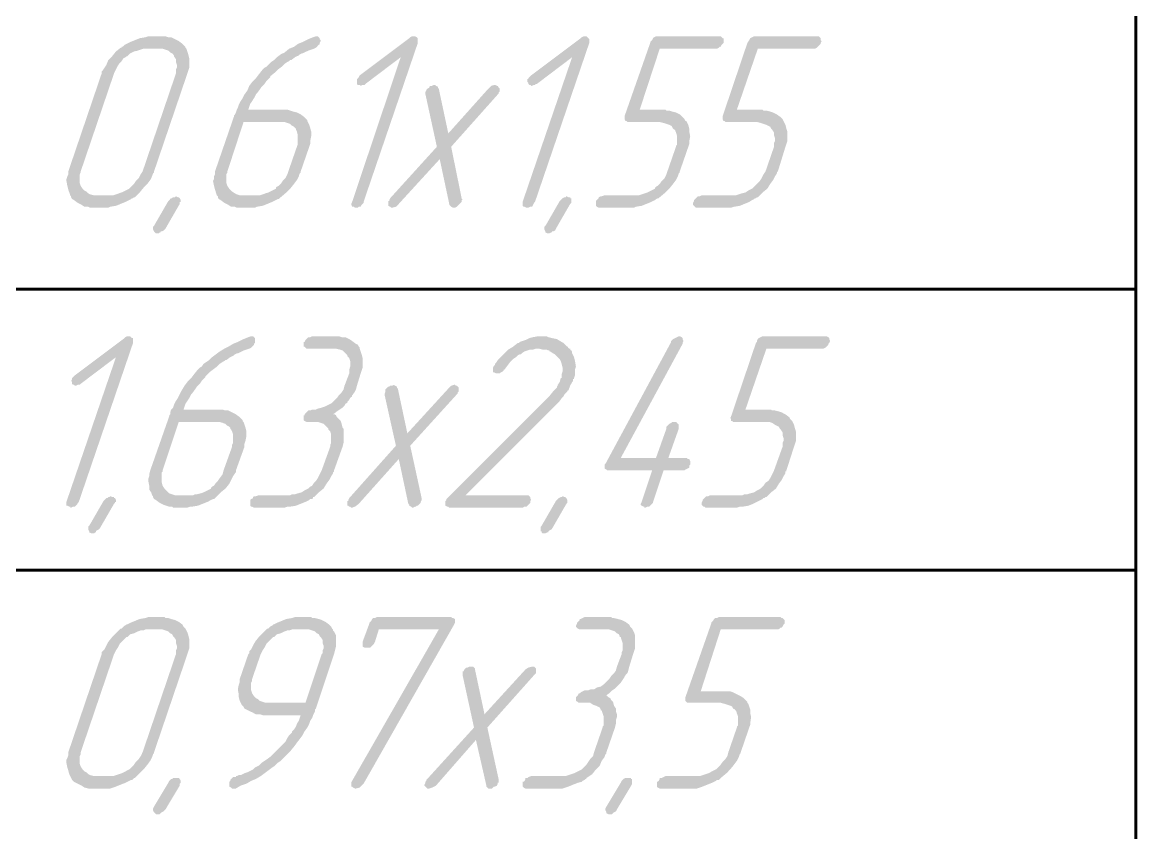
# Model space of a CAD drawing. Extents: x 346 to 4955, y 45 to 639.
# Drawn here: x 1552.69 to 1582.28, y 82.27 to 103.82 of the extents above; entities that cross this region are included whole.
import ezdxf

# ---------------------------------------------------------------- set-up
doc = ezdxf.new("R2010")
doc.units = 0
doc.header["$MEASUREMENT"] = 0
doc.layers.add('PDF _Геометрия', color=7, linetype='CONTINUOUS')
doc.layers.add('PDF _Сплошная заливка', color=7, linetype='CONTINUOUS')

msp = doc.modelspace()

# ---------------------------------------------------------------- hatches: boundary and pattern name
at = {"layer": 'PDF _Сплошная заливка', "transparency": 33554559}
h = msp.add_hatch(color=256, dxfattribs=at)
h.paths.add_polyline_path([(1556.32, 103.12), (1555.965, 103.12), (1555.915, 103.12), (1555.839, 103.094), (1555.763, 103.069), (1555.661, 103.044), (1555.56, 102.993), (1555.484, 102.917), (1555.459, 102.917), (1555.434, 102.892), (1555.383, 102.866), (1555.332, 102.791), (1555.282, 102.74), (1555.231, 102.664), (1555.181, 102.563), (1555.13, 102.461), (1554.244, 99.854), (1554.244, 99.854), (1554.244, 99.829), (1554.219, 99.778), (1554.219, 99.702), (1554.219, 99.651), (1554.219, 99.55), (1554.244, 99.474), (1554.295, 99.398), (1554.295, 99.398), (1554.32, 99.373), (1554.345, 99.348), (1554.396, 99.322), (1554.447, 99.272), (1554.497, 99.246), (1554.599, 99.221), (1554.674, 99.221), (1555.054, 99.221), (1555.105, 99.221), (1555.181, 99.246), (1555.257, 99.272), (1555.332, 99.297), (1555.434, 99.348), (1555.535, 99.398), (1555.535, 99.398), (1555.56, 99.424), (1555.611, 99.474), (1555.661, 99.525), (1555.712, 99.601), (1555.788, 99.677), (1555.839, 99.778), (1555.889, 99.854), (1556.775, 102.461), (1556.775, 102.487), (1556.775, 102.512), (1556.775, 102.563), (1556.8, 102.613), (1556.8, 102.689), (1556.775, 102.765), (1556.775, 102.841), (1556.724, 102.917), (1556.724, 102.942), (1556.699, 102.968), (1556.674, 102.993), (1556.623, 103.018), (1556.573, 103.069), (1556.497, 103.094), (1556.421, 103.12)], flags=0)
h.paths.add_polyline_path([(1556.497, 103.449), (1556.573, 103.423), (1556.648, 103.423), (1556.75, 103.373), (1556.851, 103.322), (1556.952, 103.246), (1556.977, 103.221), (1557.028, 103.17), (1557.028, 103.145), (1557.053, 103.12), (1557.079, 103.044), (1557.104, 102.968), (1557.129, 102.866), (1557.129, 102.74), (1557.129, 102.613), (1557.104, 102.537), (1557.079, 102.461), (1556.193, 99.854), (1556.193, 99.854), (1556.193, 99.854), (1556.193, 99.829), (1556.168, 99.803), (1556.142, 99.727), (1556.092, 99.626), (1556.016, 99.525), (1555.915, 99.424), (1555.813, 99.297), (1555.687, 99.17), (1555.661, 99.17), (1555.661, 99.17), (1555.636, 99.145), (1555.611, 99.145), (1555.586, 99.12), (1555.535, 99.094), (1555.434, 99.044), (1555.307, 98.993), (1555.181, 98.942), (1555.029, 98.917), (1554.978, 98.892), (1554.902, 98.892), (1554.523, 98.892), (1554.497, 98.892), (1554.447, 98.917), (1554.345, 98.917), (1554.27, 98.968), (1554.168, 99.018), (1554.067, 99.094), (1554.017, 99.12), (1553.991, 99.17), (1553.991, 99.17), (1553.991, 99.196), (1553.966, 99.221), (1553.941, 99.297), (1553.915, 99.373), (1553.89, 99.474), (1553.865, 99.601), (1553.865, 99.651), (1553.89, 99.727), (1553.915, 99.778), (1553.915, 99.854), (1554.801, 102.461), (1554.801, 102.487), (1554.801, 102.487), (1554.801, 102.512), (1554.826, 102.537), (1554.877, 102.613), (1554.928, 102.689), (1554.978, 102.816), (1555.079, 102.917), (1555.181, 103.044), (1555.307, 103.145), (1555.332, 103.145), (1555.332, 103.17), (1555.358, 103.17), (1555.383, 103.196), (1555.408, 103.221), (1555.459, 103.246), (1555.56, 103.297), (1555.687, 103.347), (1555.813, 103.398), (1555.965, 103.423), (1556.041, 103.449), (1556.471, 103.449)], flags=0)
h = msp.add_hatch(color=256, dxfattribs=at)
h.paths.add_polyline_path([(1559.559, 101.17), (1558.572, 101.17), (1558.142, 99.854), (1558.142, 99.854), (1558.142, 99.829), (1558.116, 99.778), (1558.116, 99.702), (1558.116, 99.651), (1558.116, 99.55), (1558.142, 99.474), (1558.192, 99.398), (1558.192, 99.398), (1558.218, 99.373), (1558.243, 99.348), (1558.268, 99.322), (1558.344, 99.272), (1558.395, 99.246), (1558.471, 99.221), (1558.572, 99.221), (1558.951, 99.221), (1559.002, 99.221), (1559.078, 99.246), (1559.154, 99.272), (1559.23, 99.297), (1559.331, 99.348), (1559.432, 99.398), (1559.432, 99.424), (1559.458, 99.449), (1559.508, 99.474), (1559.559, 99.525), (1559.61, 99.601), (1559.685, 99.677), (1559.736, 99.778), (1559.761, 99.854), (1559.989, 100.512), (1559.989, 100.537), (1560.014, 100.563), (1560.014, 100.613), (1560.014, 100.689), (1560.014, 100.74), (1560.014, 100.816), (1559.989, 100.917), (1559.964, 100.968), (1559.964, 100.993), (1559.938, 101.018), (1559.913, 101.044), (1559.863, 101.069), (1559.812, 101.12), (1559.736, 101.145), (1559.66, 101.17)], flags=0)
h.paths.add_polyline_path([(1560.546, 103.449), (1560.571, 103.423), (1560.597, 103.398), (1560.597, 103.373), (1560.622, 103.347), (1560.622, 103.322), (1560.597, 103.272), (1560.597, 103.272), (1560.597, 103.246), (1560.571, 103.221), (1560.546, 103.196), (1560.546, 103.196), (1560.521, 103.17), (1560.495, 103.145), (1560.445, 103.12), (1560.369, 103.094), (1560.293, 103.069), (1560.141, 102.993), (1560.116, 102.993), (1560.116, 102.993), (1560.065, 102.968), (1560.04, 102.942), (1559.989, 102.917), (1559.938, 102.892), (1559.837, 102.816), (1559.812, 102.816), (1559.787, 102.791), (1559.736, 102.765), (1559.66, 102.715), (1559.584, 102.639), (1559.483, 102.563), (1559.407, 102.487), (1559.281, 102.385), (1559.281, 102.36), (1559.255, 102.335), (1559.23, 102.31), (1559.179, 102.259), (1559.129, 102.183), (1559.053, 102.107), (1559.002, 102.031), (1558.926, 101.93), (1558.926, 101.93), (1558.901, 101.904), (1558.876, 101.854), (1558.85, 101.803), (1558.8, 101.727), (1558.749, 101.651), (1558.724, 101.575), (1558.698, 101.499), (1559.711, 101.499), (1559.736, 101.499), (1559.812, 101.474), (1559.888, 101.449), (1559.989, 101.423), (1560.09, 101.373), (1560.192, 101.297), (1560.217, 101.272), (1560.268, 101.221), (1560.268, 101.196), (1560.293, 101.145), (1560.318, 101.094), (1560.343, 101.018), (1560.369, 100.917), (1560.369, 100.791), (1560.343, 100.664), (1560.343, 100.588), (1560.318, 100.512), (1560.09, 99.854), (1560.09, 99.854), (1560.09, 99.854), (1560.09, 99.829), (1560.065, 99.803), (1560.04, 99.727), (1559.989, 99.626), (1559.913, 99.525), (1559.812, 99.398), (1559.711, 99.297), (1559.559, 99.17), (1559.559, 99.17), (1559.559, 99.17), (1559.534, 99.145), (1559.508, 99.12), (1559.483, 99.12), (1559.432, 99.094), (1559.331, 99.044), (1559.205, 98.993), (1559.078, 98.942), (1558.926, 98.917), (1558.876, 98.892), (1558.8, 98.892), (1558.42, 98.892), (1558.395, 98.892), (1558.344, 98.917), (1558.243, 98.917), (1558.167, 98.968), (1558.066, 99.018), (1557.964, 99.094), (1557.914, 99.12), (1557.889, 99.17), (1557.889, 99.17), (1557.889, 99.196), (1557.863, 99.221), (1557.838, 99.297), (1557.813, 99.373), (1557.787, 99.474), (1557.762, 99.601), (1557.787, 99.651), (1557.787, 99.727), (1557.813, 99.778), (1557.813, 99.854), (1558.319, 101.322), (1558.319, 101.322), (1558.319, 101.348), (1558.344, 101.373), (1558.369, 101.423), (1558.395, 101.499), (1558.42, 101.55), (1558.445, 101.626), (1558.496, 101.727), (1558.547, 101.803), (1558.597, 101.904), (1558.673, 102.006), (1558.724, 102.132), (1558.8, 102.234), (1558.901, 102.335), (1558.977, 102.436), (1559.078, 102.563), (1559.078, 102.563), (1559.103, 102.588), (1559.129, 102.613), (1559.179, 102.639), (1559.23, 102.689), (1559.306, 102.765), (1559.382, 102.816), (1559.458, 102.892), (1559.559, 102.968), (1559.66, 103.018), (1559.787, 103.12), (1559.913, 103.17), (1560.014, 103.246), (1560.141, 103.297), (1560.293, 103.373), (1560.419, 103.423), (1560.495, 103.449), (1560.521, 103.449)], flags=0)
for points in [[(1563.127, 103.449), (1563.178, 103.423), (1563.203, 103.398), (1563.203, 103.398), (1563.203, 103.373), (1563.203, 103.322), (1563.203, 103.272), (1561.761, 99.044), (1561.761, 99.044), (1561.761, 99.018), (1561.71, 98.968), (1561.685, 98.917), (1561.659, 98.917), (1561.634, 98.917), (1561.609, 98.892), (1561.558, 98.892), (1561.558, 98.892), (1561.533, 98.892), (1561.508, 98.917), (1561.457, 98.917), (1561.457, 98.942), (1561.432, 98.968), (1561.432, 98.993), (1561.457, 99.044), (1562.748, 102.892), (1561.811, 102.183), (1561.811, 102.183), (1561.786, 102.158), (1561.735, 102.158), (1561.685, 102.132), (1561.685, 102.132), (1561.659, 102.158), (1561.609, 102.158), (1561.584, 102.183), (1561.584, 102.208), (1561.584, 102.234), (1561.584, 102.259), (1561.584, 102.31), (1561.584, 102.31), (1561.609, 102.335), (1561.634, 102.36), (1561.659, 102.411), (1562.975, 103.398), (1562.975, 103.398), (1563.001, 103.423), (1563.051, 103.449), (1563.102, 103.449), (1563.102, 103.449)], [(1567.683, 103.449), (1567.708, 103.423), (1567.733, 103.398), (1567.733, 103.398), (1567.759, 103.373), (1567.759, 103.322), (1567.759, 103.272), (1566.316, 99.044), (1566.316, 99.044), (1566.291, 99.018), (1566.265, 98.968), (1566.24, 98.917), (1566.215, 98.917), (1566.19, 98.917), (1566.139, 98.892), (1566.088, 98.892), (1566.088, 98.892), (1566.088, 98.892), (1566.038, 98.917), (1566.012, 98.917), (1565.987, 98.942), (1565.987, 98.968), (1565.987, 98.993), (1565.987, 99.044), (1567.303, 102.892), (1566.367, 102.183), (1566.341, 102.183), (1566.316, 102.158), (1566.291, 102.158), (1566.24, 102.132), (1566.215, 102.132), (1566.19, 102.158), (1566.164, 102.158), (1566.139, 102.183), (1566.139, 102.208), (1566.114, 102.234), (1566.114, 102.259), (1566.114, 102.31), (1566.139, 102.31), (1566.139, 102.335), (1566.164, 102.36), (1566.215, 102.411), (1567.531, 103.398), (1567.531, 103.398), (1567.556, 103.423), (1567.607, 103.449), (1567.632, 103.449), (1567.657, 103.449)], [(1571.251, 103.449), (1571.276, 103.423), (1571.302, 103.398), (1571.327, 103.398), (1571.327, 103.347), (1571.327, 103.322), (1571.327, 103.272), (1571.327, 103.272), (1571.302, 103.246), (1571.276, 103.221), (1571.251, 103.17), (1571.226, 103.17), (1571.201, 103.145), (1571.15, 103.12), (1571.099, 103.12), (1569.631, 103.12), (1569.1, 101.499), (1569.783, 101.499), (1569.809, 101.474), (1569.885, 101.474), (1569.96, 101.449), (1570.062, 101.423), (1570.163, 101.373), (1570.239, 101.297), (1570.289, 101.246), (1570.315, 101.196), (1570.34, 101.196), (1570.365, 101.145), (1570.391, 101.094), (1570.416, 100.993), (1570.416, 100.917), (1570.441, 100.791), (1570.416, 100.664), (1570.416, 100.588), (1570.391, 100.512), (1570.163, 99.854), (1570.163, 99.854), (1570.163, 99.854), (1570.163, 99.829), (1570.138, 99.803), (1570.112, 99.727), (1570.062, 99.626), (1569.986, 99.525), (1569.885, 99.398), (1569.783, 99.297), (1569.631, 99.17), (1569.631, 99.17), (1569.631, 99.17), (1569.606, 99.145), (1569.581, 99.145), (1569.53, 99.12), (1569.505, 99.094), (1569.404, 99.044), (1569.277, 98.993), (1569.151, 98.942), (1568.999, 98.917), (1568.948, 98.892), (1568.872, 98.892), (1568.037, 98.892), (1568.012, 98.892), (1567.961, 98.917), (1567.936, 98.942), (1567.936, 98.942), (1567.936, 98.968), (1567.936, 99.018), (1567.936, 99.069), (1567.936, 99.069), (1567.961, 99.094), (1567.986, 99.12), (1568.012, 99.145), (1568.012, 99.17), (1568.062, 99.196), (1568.088, 99.196), (1568.164, 99.221), (1569.024, 99.221), (1569.075, 99.221), (1569.151, 99.246), (1569.226, 99.272), (1569.302, 99.297), (1569.404, 99.348), (1569.505, 99.398), (1569.505, 99.424), (1569.53, 99.449), (1569.581, 99.474), (1569.631, 99.525), (1569.682, 99.601), (1569.758, 99.677), (1569.809, 99.778), (1569.834, 99.854), (1570.062, 100.512), (1570.062, 100.537), (1570.087, 100.563), (1570.087, 100.613), (1570.087, 100.664), (1570.087, 100.74), (1570.087, 100.816), (1570.062, 100.892), (1570.036, 100.968), (1570.011, 100.968), (1569.986, 100.993), (1569.96, 101.044), (1569.935, 101.069), (1569.885, 101.094), (1569.809, 101.12), (1569.733, 101.145), (1569.631, 101.17), (1568.796, 101.17), (1568.771, 101.17), (1568.746, 101.196), (1568.72, 101.196), (1568.695, 101.246), (1568.695, 101.272), (1568.695, 101.322), (1569.378, 103.272), (1569.378, 103.272), (1569.378, 103.297), (1569.404, 103.322), (1569.429, 103.347), (1569.454, 103.398), (1569.48, 103.423), (1569.53, 103.449), (1569.581, 103.449), (1571.226, 103.449)], [(1573.858, 103.449), (1573.883, 103.423), (1573.908, 103.398), (1573.908, 103.398), (1573.908, 103.347), (1573.934, 103.322), (1573.908, 103.272), (1573.908, 103.272), (1573.908, 103.246), (1573.883, 103.221), (1573.833, 103.17), (1573.833, 103.17), (1573.807, 103.145), (1573.757, 103.12), (1573.706, 103.12), (1572.238, 103.12), (1571.681, 101.499), (1572.365, 101.499), (1572.39, 101.474), (1572.466, 101.474), (1572.567, 101.449), (1572.643, 101.423), (1572.744, 101.373), (1572.846, 101.297), (1572.896, 101.246), (1572.921, 101.196), (1572.921, 101.196), (1572.947, 101.145), (1572.972, 101.094), (1572.997, 100.993), (1573.023, 100.917), (1573.023, 100.791), (1573.023, 100.664), (1572.997, 100.588), (1572.972, 100.512), (1572.77, 99.854), (1572.77, 99.854), (1572.744, 99.854), (1572.744, 99.829), (1572.744, 99.803), (1572.694, 99.727), (1572.643, 99.626), (1572.567, 99.525), (1572.491, 99.398), (1572.365, 99.297), (1572.238, 99.17), (1572.238, 99.17), (1572.213, 99.17), (1572.188, 99.145), (1572.162, 99.145), (1572.137, 99.12), (1572.086, 99.094), (1572.01, 99.044), (1571.884, 98.993), (1571.757, 98.942), (1571.605, 98.917), (1571.529, 98.892), (1571.454, 98.892), (1570.618, 98.892), (1570.593, 98.892), (1570.568, 98.917), (1570.542, 98.942), (1570.542, 98.942), (1570.517, 98.968), (1570.517, 99.018), (1570.542, 99.069), (1570.542, 99.069), (1570.542, 99.094), (1570.568, 99.12), (1570.593, 99.145), (1570.618, 99.17), (1570.644, 99.196), (1570.694, 99.196), (1570.745, 99.221), (1571.605, 99.221), (1571.656, 99.221), (1571.732, 99.246), (1571.808, 99.272), (1571.909, 99.297), (1571.985, 99.348), (1572.086, 99.398), (1572.112, 99.424), (1572.137, 99.449), (1572.162, 99.474), (1572.213, 99.525), (1572.289, 99.601), (1572.339, 99.677), (1572.39, 99.778), (1572.441, 99.854), (1572.668, 100.512), (1572.668, 100.537), (1572.668, 100.563), (1572.668, 100.613), (1572.694, 100.664), (1572.694, 100.74), (1572.668, 100.816), (1572.668, 100.892), (1572.618, 100.968), (1572.618, 100.968), (1572.592, 100.993), (1572.567, 101.044), (1572.516, 101.069), (1572.466, 101.094), (1572.39, 101.12), (1572.314, 101.145), (1572.213, 101.17), (1571.378, 101.17), (1571.378, 101.17), (1571.352, 101.196), (1571.327, 101.196), (1571.302, 101.246), (1571.302, 101.272), (1571.302, 101.322), (1571.96, 103.272), (1571.96, 103.272), (1571.985, 103.297), (1571.985, 103.322), (1572.01, 103.347), (1572.036, 103.398), (1572.086, 103.423), (1572.137, 103.449), (1572.188, 103.449), (1573.833, 103.449)], [(1565.304, 102.132), (1565.329, 102.132), (1565.354, 102.082), (1565.354, 102.082), (1565.38, 102.056), (1565.38, 102.031), (1565.38, 101.98), (1565.38, 101.98), (1565.354, 101.955), (1565.354, 101.93), (1565.329, 101.904), (1564.089, 100.512), (1564.367, 99.145), (1564.367, 99.12), (1564.393, 99.12), (1564.367, 99.094), (1564.367, 99.044), (1564.367, 99.044), (1564.342, 99.018), (1564.317, 98.993), (1564.266, 98.942), (1564.266, 98.942), (1564.241, 98.917), (1564.19, 98.892), (1564.14, 98.892), (1564.14, 98.892), (1564.089, 98.917), (1564.064, 98.942), (1564.038, 98.968), (1564.038, 98.993), (1563.785, 100.183), (1562.697, 98.993), (1562.621, 98.917), (1562.52, 98.892), (1562.52, 98.892), (1562.495, 98.892), (1562.469, 98.917), (1562.419, 98.942), (1562.419, 98.942), (1562.419, 98.968), (1562.419, 99.018), (1562.419, 99.044), (1562.419, 99.069), (1562.444, 99.069), (1562.444, 99.094), (1562.469, 99.145), (1563.709, 100.512), (1563.406, 101.904), (1563.406, 101.98), (1563.431, 102.006), (1563.431, 102.031), (1563.456, 102.056), (1563.507, 102.082), (1563.507, 102.107), (1563.532, 102.132), (1563.583, 102.132), (1563.633, 102.158), (1563.659, 102.158), (1563.684, 102.132), (1563.735, 102.107), (1563.735, 102.082), (1563.76, 102.056), (1564.013, 100.867), (1565.076, 102.056), (1565.152, 102.132), (1565.253, 102.158), (1565.253, 102.158)], [(1556.826, 99.17), (1556.851, 99.17), (1556.876, 99.145), (1556.876, 99.145), (1556.902, 99.094), (1556.902, 99.069), (1556.902, 99.044), (1556.876, 99.044), (1556.876, 99.018), (1556.876, 98.993), (1556.497, 98.335), (1556.446, 98.284), (1556.395, 98.259), (1556.37, 98.259), (1556.37, 98.234), (1556.345, 98.234), (1556.32, 98.208), (1556.294, 98.208), (1556.294, 98.208), (1556.244, 98.208), (1556.218, 98.234), (1556.193, 98.259), (1556.193, 98.259), (1556.168, 98.31), (1556.168, 98.335), (1556.168, 98.36), (1556.168, 98.386), (1556.193, 98.411), (1556.573, 99.069), (1556.598, 99.094), (1556.623, 99.12), (1556.648, 99.145), (1556.674, 99.145), (1556.699, 99.17), (1556.75, 99.17), (1556.775, 99.196), (1556.775, 99.196)], [(1567.202, 99.17), (1567.252, 99.17), (1567.252, 99.145), (1567.278, 99.145), (1567.278, 99.094), (1567.278, 99.069), (1567.278, 99.044), (1567.278, 99.044), (1567.278, 99.018), (1567.252, 98.993), (1566.873, 98.335), (1566.848, 98.284), (1566.797, 98.259), (1566.772, 98.259), (1566.772, 98.234), (1566.746, 98.234), (1566.696, 98.208), (1566.696, 98.208), (1566.67, 98.208), (1566.645, 98.208), (1566.595, 98.234), (1566.595, 98.259), (1566.595, 98.259), (1566.569, 98.31), (1566.569, 98.335), (1566.569, 98.36), (1566.569, 98.386), (1566.595, 98.411), (1566.974, 99.069), (1566.999, 99.094), (1567.025, 99.12), (1567.05, 99.145), (1567.05, 99.145), (1567.101, 99.17), (1567.126, 99.17), (1567.151, 99.196), (1567.151, 99.196)], [(1555.56, 95.474), (1555.586, 95.449), (1555.611, 95.424), (1555.636, 95.424), (1555.636, 95.398), (1555.636, 95.348), (1555.636, 95.297), (1554.194, 91.069), (1554.194, 91.069), (1554.168, 91.044), (1554.143, 90.993), (1554.118, 90.968), (1554.092, 90.943), (1554.067, 90.943), (1554.042, 90.943), (1553.991, 90.917), (1553.966, 90.917), (1553.966, 90.943), (1553.941, 90.943), (1553.89, 90.968), (1553.865, 90.968), (1553.865, 90.993), (1553.865, 91.019), (1553.865, 91.069), (1555.181, 94.917), (1554.244, 94.209), (1554.244, 94.209), (1554.219, 94.183), (1554.168, 94.183), (1554.118, 94.158), (1554.092, 94.158), (1554.067, 94.183), (1554.042, 94.183), (1554.017, 94.209), (1554.017, 94.234), (1554.017, 94.259), (1553.991, 94.284), (1554.017, 94.335), (1554.017, 94.335), (1554.017, 94.36), (1554.042, 94.386), (1554.092, 94.436), (1555.408, 95.424), (1555.408, 95.424), (1555.434, 95.449), (1555.484, 95.474), (1555.535, 95.474), (1555.535, 95.474)], [(1561.103, 95.474), (1561.179, 95.449), (1561.28, 95.449), (1561.381, 95.398), (1561.457, 95.348), (1561.558, 95.272), (1561.609, 95.246), (1561.634, 95.196), (1561.659, 95.17), (1561.659, 95.145), (1561.685, 95.069), (1561.71, 94.993), (1561.735, 94.892), (1561.735, 94.765), (1561.735, 94.639), (1561.71, 94.563), (1561.685, 94.487), (1561.584, 94.158), (1561.558, 94.057), (1561.533, 94.006), (1561.482, 93.93), (1561.482, 93.93), (1561.482, 93.93), (1561.457, 93.905), (1561.457, 93.879), (1561.406, 93.829), (1561.356, 93.753), (1561.33, 93.728), (1561.33, 93.702), (1561.28, 93.677), (1561.255, 93.626), (1561.204, 93.576), (1561.128, 93.525), (1561.052, 93.474), (1560.951, 93.398), (1560.976, 93.398), (1561.001, 93.398), (1561.027, 93.373), (1561.052, 93.322), (1561.103, 93.272), (1561.153, 93.221), (1561.179, 93.145), (1561.204, 93.044), (1561.204, 93.044), (1561.229, 93.019), (1561.229, 92.968), (1561.229, 92.892), (1561.229, 92.816), (1561.229, 92.74), (1561.229, 92.639), (1561.204, 92.538), (1560.976, 91.905), (1560.976, 91.879), (1560.976, 91.879), (1560.951, 91.854), (1560.951, 91.829), (1560.9, 91.753), (1560.85, 91.652), (1560.774, 91.55), (1560.698, 91.424), (1560.571, 91.323), (1560.445, 91.196), (1560.445, 91.196), (1560.419, 91.196), (1560.419, 91.171), (1560.394, 91.145), (1560.343, 91.145), (1560.318, 91.12), (1560.217, 91.069), (1560.09, 91.019), (1559.964, 90.968), (1559.812, 90.943), (1559.736, 90.943), (1559.66, 90.917), (1558.85, 90.917), (1558.8, 90.943), (1558.774, 90.943), (1558.749, 90.968), (1558.749, 90.968), (1558.749, 90.993), (1558.749, 91.044), (1558.749, 91.095), (1558.749, 91.095), (1558.749, 91.12), (1558.774, 91.145), (1558.825, 91.171), (1558.825, 91.196), (1558.85, 91.221), (1558.901, 91.221), (1558.977, 91.247), (1559.812, 91.247), (1559.863, 91.272), (1559.938, 91.272), (1560.014, 91.297), (1560.116, 91.323), (1560.192, 91.373), (1560.293, 91.424), (1560.318, 91.449), (1560.343, 91.474), (1560.394, 91.5), (1560.445, 91.576), (1560.495, 91.626), (1560.546, 91.702), (1560.597, 91.804), (1560.647, 91.905), (1560.875, 92.538), (1560.875, 92.563), (1560.875, 92.588), (1560.9, 92.639), (1560.9, 92.715), (1560.9, 92.766), (1560.9, 92.867), (1560.875, 92.943), (1560.824, 92.993), (1560.824, 93.019), (1560.799, 93.044), (1560.774, 93.069), (1560.748, 93.095), (1560.698, 93.145), (1560.622, 93.171), (1560.546, 93.196), (1560.445, 93.196), (1560.268, 93.196), (1560.242, 93.196), (1560.192, 93.221), (1560.166, 93.247), (1560.166, 93.247), (1560.166, 93.272), (1560.166, 93.322), (1560.166, 93.348), (1560.166, 93.373), (1560.192, 93.373), (1560.192, 93.398), (1560.242, 93.449), (1560.268, 93.474), (1560.293, 93.5), (1560.343, 93.5), (1560.394, 93.525), (1560.419, 93.525), (1560.495, 93.525), (1560.546, 93.55), (1560.647, 93.576), (1560.723, 93.601), (1560.824, 93.652), (1560.925, 93.702), (1560.925, 93.702), (1560.951, 93.728), (1561.001, 93.778), (1561.052, 93.829), (1561.103, 93.905), (1561.179, 93.981), (1561.229, 94.057), (1561.255, 94.158), (1561.381, 94.487), (1561.381, 94.512), (1561.381, 94.538), (1561.381, 94.588), (1561.406, 94.664), (1561.406, 94.74), (1561.406, 94.816), (1561.381, 94.892), (1561.33, 94.943), (1561.33, 94.968), (1561.305, 94.993), (1561.28, 95.019), (1561.255, 95.044), (1561.204, 95.095), (1561.128, 95.12), (1561.027, 95.145), (1560.951, 95.145), (1560.268, 95.145), (1560.242, 95.145), (1560.217, 95.17), (1560.192, 95.196), (1560.166, 95.196), (1560.166, 95.221), (1560.166, 95.272), (1560.166, 95.297), (1560.166, 95.322), (1560.192, 95.322), (1560.217, 95.373), (1560.242, 95.398), (1560.268, 95.424), (1560.293, 95.449), (1560.343, 95.449), (1560.394, 95.474), (1561.077, 95.474)], [(1566.595, 95.474), (1566.62, 95.474), (1566.67, 95.449), (1566.772, 95.424), (1566.898, 95.398), (1567.025, 95.322), (1567.075, 95.297), (1567.126, 95.246), (1567.177, 95.196), (1567.227, 95.145), (1567.227, 95.145), (1567.252, 95.145), (1567.252, 95.12), (1567.278, 95.095), (1567.303, 95.069), (1567.303, 95.019), (1567.354, 94.917), (1567.379, 94.816), (1567.404, 94.664), (1567.379, 94.588), (1567.379, 94.512), (1567.379, 94.436), (1567.354, 94.36), (1567.354, 94.335), (1567.328, 94.335), (1567.328, 94.284), (1567.303, 94.259), (1567.278, 94.209), (1567.252, 94.158), (1567.202, 94.031), (1567.177, 94.031), (1567.177, 94.006), (1567.151, 93.981), (1567.101, 93.93), (1567.075, 93.879), (1567.025, 93.829), (1566.974, 93.753), (1566.898, 93.677), (1564.469, 91.247), (1566.114, 91.247), (1566.139, 91.247), (1566.164, 91.221), (1566.19, 91.196), (1566.19, 91.196), (1566.19, 91.171), (1566.215, 91.12), (1566.19, 91.095), (1566.19, 91.069), (1566.19, 91.044), (1566.164, 91.019), (1566.114, 90.968), (1566.114, 90.968), (1566.088, 90.943), (1566.038, 90.943), (1565.987, 90.917), (1564.038, 90.917), (1564.013, 90.943), (1563.988, 90.943), (1563.937, 90.968), (1563.937, 90.993), (1563.937, 91.019), (1563.937, 91.044), (1563.937, 91.095), (1563.937, 91.095), (1563.962, 91.12), (1563.962, 91.145), (1563.988, 91.171), (1566.696, 93.879), (1566.797, 94.006), (1566.898, 94.107), (1566.898, 94.133), (1566.898, 94.133), (1566.923, 94.158), (1566.923, 94.183), (1566.974, 94.259), (1566.999, 94.36), (1566.999, 94.36), (1567.025, 94.36), (1567.025, 94.411), (1567.025, 94.462), (1567.05, 94.538), (1567.05, 94.639), (1567.025, 94.74), (1566.999, 94.816), (1566.974, 94.867), (1566.923, 94.917), (1566.923, 94.917), (1566.923, 94.917), (1566.898, 94.943), (1566.873, 94.968), (1566.848, 94.993), (1566.797, 95.019), (1566.721, 95.069), (1566.696, 95.069), (1566.696, 95.095), (1566.67, 95.095), (1566.62, 95.12), (1566.595, 95.12), (1566.519, 95.12), (1566.417, 95.145), (1566.367, 95.145), (1566.341, 95.145), (1566.265, 95.12), (1566.19, 95.12), (1566.114, 95.095), (1566.038, 95.069), (1565.962, 95.019), (1565.936, 94.993), (1565.911, 94.993), (1565.861, 94.968), (1565.81, 94.917), (1565.734, 94.867), (1565.658, 94.791), (1565.582, 94.69), (1565.506, 94.588), (1565.481, 94.588), (1565.481, 94.563), (1565.456, 94.538), (1565.405, 94.512), (1565.405, 94.512), (1565.38, 94.487), (1565.354, 94.487), (1565.329, 94.487), (1565.304, 94.487), (1565.278, 94.487), (1565.228, 94.512), (1565.203, 94.512), (1565.203, 94.538), (1565.203, 94.563), (1565.203, 94.588), (1565.203, 94.639), (1565.228, 94.69), (1565.228, 94.69), (1565.253, 94.715), (1565.253, 94.74), (1565.278, 94.765), (1565.329, 94.841), (1565.405, 94.917), (1565.506, 95.019), (1565.608, 95.12), (1565.734, 95.196), (1565.861, 95.297), (1565.861, 95.297), (1565.861, 95.297), (1565.886, 95.297), (1565.911, 95.322), (1565.987, 95.348), (1566.063, 95.373), (1566.164, 95.424), (1566.265, 95.449), (1566.392, 95.474), (1566.519, 95.474), (1566.569, 95.474)], [(1570.163, 95.474), (1570.213, 95.449), (1570.239, 95.424), (1570.239, 95.424), (1570.239, 95.398), (1570.264, 95.348), (1570.239, 95.297), (1570.239, 95.272), (1568.594, 92.234), (1569.53, 92.234), (1569.809, 93.019), (1569.809, 93.044), (1569.809, 93.069), (1569.834, 93.095), (1569.885, 93.145), (1569.885, 93.145), (1569.885, 93.145), (1569.935, 93.171), (1569.96, 93.196), (1570.011, 93.196), (1570.036, 93.196), (1570.062, 93.196), (1570.087, 93.171), (1570.112, 93.145), (1570.112, 93.145), (1570.138, 93.12), (1570.138, 93.069), (1570.138, 93.019), (1569.859, 92.234), (1570.365, 92.234), (1570.365, 92.209), (1570.416, 92.209), (1570.441, 92.158), (1570.441, 92.158), (1570.441, 92.133), (1570.441, 92.107), (1570.441, 92.057), (1570.441, 92.057), (1570.416, 92.031), (1570.416, 91.981), (1570.365, 91.955), (1570.365, 91.955), (1570.315, 91.93), (1570.289, 91.905), (1570.239, 91.905), (1569.733, 91.905), (1569.454, 91.069), (1569.454, 91.069), (1569.454, 91.044), (1569.404, 90.993), (1569.378, 90.968), (1569.353, 90.943), (1569.328, 90.943), (1569.302, 90.943), (1569.252, 90.917), (1569.226, 90.917), (1569.226, 90.943), (1569.201, 90.943), (1569.151, 90.968), (1569.151, 90.968), (1569.125, 90.993), (1569.125, 91.019), (1569.151, 91.069), (1569.429, 91.905), (1568.265, 91.905), (1568.239, 91.905), (1568.214, 91.93), (1568.164, 91.955), (1568.164, 91.955), (1568.164, 91.981), (1568.164, 92.006), (1568.164, 92.057), (1568.189, 92.082), (1569.935, 95.322), (1569.935, 95.348), (1569.96, 95.373), (1569.986, 95.398), (1570.036, 95.424), (1570.138, 95.474), (1570.138, 95.474)], [(1574.06, 95.474), (1574.111, 95.449), (1574.136, 95.424), (1574.136, 95.424), (1574.136, 95.398), (1574.162, 95.348), (1574.136, 95.297), (1574.136, 95.297), (1574.111, 95.272), (1574.111, 95.246), (1574.06, 95.196), (1574.06, 95.196), (1574.035, 95.17), (1573.984, 95.145), (1573.934, 95.145), (1572.466, 95.145), (1571.909, 93.525), (1572.592, 93.525), (1572.618, 93.5), (1572.694, 93.5), (1572.795, 93.474), (1572.871, 93.449), (1572.972, 93.398), (1573.073, 93.322), (1573.099, 93.272), (1573.149, 93.221), (1573.149, 93.221), (1573.175, 93.171), (1573.2, 93.12), (1573.225, 93.019), (1573.25, 92.943), (1573.25, 92.816), (1573.25, 92.69), (1573.225, 92.614), (1573.2, 92.538), (1572.997, 91.905), (1572.997, 91.879), (1572.972, 91.879), (1572.972, 91.854), (1572.972, 91.829), (1572.921, 91.753), (1572.871, 91.652), (1572.795, 91.55), (1572.719, 91.424), (1572.592, 91.323), (1572.466, 91.196), (1572.466, 91.196), (1572.441, 91.196), (1572.415, 91.171), (1572.39, 91.171), (1572.365, 91.145), (1572.314, 91.12), (1572.213, 91.069), (1572.112, 91.019), (1571.985, 90.968), (1571.833, 90.943), (1571.757, 90.943), (1571.681, 90.917), (1570.846, 90.917), (1570.821, 90.943), (1570.796, 90.943), (1570.77, 90.968), (1570.77, 90.968), (1570.745, 90.993), (1570.745, 91.044), (1570.77, 91.095), (1570.77, 91.095), (1570.77, 91.12), (1570.796, 91.145), (1570.821, 91.171), (1570.846, 91.196), (1570.872, 91.221), (1570.922, 91.221), (1570.973, 91.247), (1571.833, 91.247), (1571.884, 91.272), (1571.96, 91.272), (1572.036, 91.297), (1572.137, 91.323), (1572.213, 91.373), (1572.314, 91.424), (1572.339, 91.449), (1572.365, 91.474), (1572.39, 91.5), (1572.441, 91.576), (1572.516, 91.626), (1572.567, 91.702), (1572.618, 91.804), (1572.668, 91.905), (1572.896, 92.538), (1572.896, 92.563), (1572.896, 92.588), (1572.896, 92.639), (1572.921, 92.69), (1572.921, 92.766), (1572.896, 92.842), (1572.896, 92.917), (1572.846, 92.993), (1572.846, 92.993), (1572.82, 93.019), (1572.795, 93.069), (1572.744, 93.095), (1572.694, 93.12), (1572.618, 93.171), (1572.542, 93.196), (1572.441, 93.196), (1571.605, 93.196), (1571.58, 93.196), (1571.555, 93.221), (1571.529, 93.221), (1571.529, 93.272), (1571.504, 93.297), (1571.529, 93.348), (1572.188, 95.297), (1572.188, 95.297), (1572.213, 95.322), (1572.213, 95.348), (1572.238, 95.398), (1572.263, 95.424), (1572.314, 95.449), (1572.365, 95.474), (1572.415, 95.474)], [(1564.215, 94.158), (1564.241, 94.158), (1564.266, 94.133), (1564.291, 94.107), (1564.291, 94.082), (1564.291, 94.057), (1564.291, 94.006), (1564.291, 94.006), (1564.266, 93.981), (1564.266, 93.955), (1564.241, 93.93), (1563.001, 92.563), (1563.304, 91.171), (1563.304, 91.145), (1563.304, 91.145), (1563.304, 91.12), (1563.279, 91.069), (1563.279, 91.069), (1563.279, 91.044), (1563.254, 91.019), (1563.203, 90.968), (1563.178, 90.968), (1563.153, 90.943), (1563.127, 90.943), (1563.077, 90.917), (1563.051, 90.917), (1563.026, 90.943), (1562.975, 90.968), (1562.975, 90.993), (1562.95, 91.019), (1562.697, 92.209), (1561.634, 91.019), (1561.533, 90.943), (1561.457, 90.917), (1561.432, 90.917), (1561.406, 90.943), (1561.381, 90.943), (1561.356, 90.968), (1561.33, 90.968), (1561.33, 90.993), (1561.33, 91.044), (1561.33, 91.069), (1561.33, 91.095), (1561.356, 91.095), (1561.356, 91.12), (1561.381, 91.171), (1562.621, 92.563), (1562.317, 93.93), (1562.343, 94.006), (1562.343, 94.031), (1562.343, 94.057), (1562.368, 94.082), (1562.419, 94.133), (1562.444, 94.133), (1562.469, 94.158), (1562.52, 94.158), (1562.571, 94.183), (1562.571, 94.183), (1562.596, 94.158), (1562.646, 94.133), (1562.646, 94.107), (1562.672, 94.082), (1562.925, 92.892), (1564.013, 94.082), (1564.089, 94.158), (1564.165, 94.183), (1564.19, 94.183)], [(1555.079, 91.196), (1555.13, 91.196), (1555.13, 91.171), (1555.155, 91.171), (1555.181, 91.12), (1555.181, 91.095), (1555.181, 91.069), (1555.155, 91.069), (1555.155, 91.044), (1555.13, 91.019), (1554.75, 90.361), (1554.725, 90.335), (1554.674, 90.31), (1554.649, 90.285), (1554.649, 90.259), (1554.624, 90.259), (1554.599, 90.234), (1554.573, 90.234), (1554.573, 90.234), (1554.523, 90.234), (1554.472, 90.259), (1554.472, 90.285), (1554.472, 90.285), (1554.447, 90.335), (1554.447, 90.361), (1554.447, 90.386), (1554.447, 90.411), (1554.472, 90.436), (1554.852, 91.095), (1554.877, 91.12), (1554.902, 91.145), (1554.928, 91.171), (1554.953, 91.171), (1554.978, 91.196), (1555.004, 91.196), (1555.029, 91.221), (1555.054, 91.221)], [(1567.101, 91.196), (1567.126, 91.196), (1567.151, 91.171), (1567.151, 91.171), (1567.177, 91.12), (1567.177, 91.095), (1567.177, 91.069), (1567.177, 91.069), (1567.177, 91.044), (1567.151, 91.019), (1566.772, 90.361), (1566.746, 90.335), (1566.696, 90.31), (1566.67, 90.285), (1566.67, 90.259), (1566.645, 90.259), (1566.595, 90.234), (1566.595, 90.234), (1566.569, 90.234), (1566.519, 90.234), (1566.493, 90.259), (1566.493, 90.285), (1566.468, 90.285), (1566.468, 90.335), (1566.468, 90.361), (1566.468, 90.386), (1566.468, 90.411), (1566.493, 90.436), (1566.873, 91.095), (1566.898, 91.12), (1566.923, 91.145), (1566.949, 91.171), (1566.949, 91.171), (1566.999, 91.196), (1567.025, 91.196), (1567.05, 91.221), (1567.05, 91.221)], [(1564.114, 87.981), (1564.14, 87.981), (1564.19, 87.956), (1564.19, 87.956), (1564.19, 87.93), (1564.19, 87.88), (1564.19, 87.854), (1564.165, 87.804), (1561.761, 83.576), (1561.761, 83.576), (1561.735, 83.551), (1561.71, 83.525), (1561.659, 83.475), (1561.558, 83.449), (1561.558, 83.449), (1561.533, 83.449), (1561.482, 83.475), (1561.457, 83.5), (1561.432, 83.5), (1561.432, 83.525), (1561.432, 83.551), (1561.432, 83.601), (1561.457, 83.652), (1563.76, 87.677), (1562.166, 87.677), (1562.064, 87.348), (1562.064, 87.348), (1562.039, 87.297), (1562.014, 87.272), (1561.963, 87.221), (1561.963, 87.221), (1561.938, 87.196), (1561.887, 87.196), (1561.837, 87.196), (1561.837, 87.196), (1561.837, 87.196), (1561.786, 87.196), (1561.735, 87.221), (1561.735, 87.221), (1561.735, 87.247), (1561.735, 87.297), (1561.735, 87.323), (1561.735, 87.348), (1561.913, 87.829), (1561.913, 87.829), (1561.913, 87.854), (1561.938, 87.88), (1561.963, 87.905), (1561.988, 87.956), (1562.014, 87.981), (1562.064, 87.981), (1562.115, 88.006), (1564.089, 88.006)], [(1568.366, 87.981), (1568.417, 87.981), (1568.518, 87.956), (1568.619, 87.93), (1568.72, 87.88), (1568.822, 87.804), (1568.847, 87.753), (1568.898, 87.702), (1568.898, 87.702), (1568.923, 87.652), (1568.948, 87.601), (1568.973, 87.525), (1568.973, 87.424), (1568.973, 87.297), (1568.973, 87.171), (1568.948, 87.095), (1568.923, 87.019), (1568.822, 86.69), (1568.796, 86.588), (1568.771, 86.513), (1568.72, 86.462), (1568.72, 86.462), (1568.72, 86.437), (1568.695, 86.437), (1568.695, 86.411), (1568.644, 86.335), (1568.594, 86.259), (1568.594, 86.259), (1568.568, 86.234), (1568.543, 86.209), (1568.493, 86.158), (1568.442, 86.107), (1568.366, 86.057), (1568.29, 85.981), (1568.214, 85.93), (1568.214, 85.93), (1568.239, 85.905), (1568.265, 85.88), (1568.315, 85.854), (1568.341, 85.804), (1568.391, 85.753), (1568.417, 85.652), (1568.467, 85.576), (1568.467, 85.576), (1568.467, 85.551), (1568.467, 85.5), (1568.493, 85.424), (1568.493, 85.348), (1568.467, 85.272), (1568.467, 85.171), (1568.442, 85.07), (1568.214, 84.411), (1568.214, 84.411), (1568.214, 84.386), (1568.214, 84.386), (1568.189, 84.361), (1568.164, 84.285), (1568.088, 84.184), (1568.037, 84.057), (1567.936, 83.956), (1567.835, 83.829), (1567.683, 83.728), (1567.683, 83.728), (1567.683, 83.703), (1567.657, 83.703), (1567.632, 83.677), (1567.582, 83.652), (1567.556, 83.627), (1567.455, 83.601), (1567.328, 83.551), (1567.202, 83.5), (1567.05, 83.449), (1566.999, 83.449), (1566.923, 83.449), (1566.088, 83.449), (1566.063, 83.449), (1566.012, 83.475), (1565.987, 83.5), (1565.987, 83.5), (1565.987, 83.525), (1565.987, 83.576), (1565.987, 83.601), (1565.987, 83.627), (1566.012, 83.627), (1566.038, 83.652), (1566.063, 83.703), (1566.063, 83.728), (1566.114, 83.728), (1566.139, 83.753), (1566.215, 83.778), (1567.075, 83.778), (1567.126, 83.778), (1567.202, 83.804), (1567.278, 83.829), (1567.354, 83.854), (1567.455, 83.905), (1567.556, 83.956), (1567.556, 83.956), (1567.582, 83.981), (1567.632, 84.032), (1567.683, 84.082), (1567.733, 84.158), (1567.784, 84.234), (1567.86, 84.31), (1567.885, 84.411), (1568.113, 85.07), (1568.113, 85.095), (1568.138, 85.12), (1568.138, 85.171), (1568.138, 85.221), (1568.138, 85.297), (1568.138, 85.373), (1568.113, 85.449), (1568.088, 85.525), (1568.062, 85.525), (1568.062, 85.551), (1568.037, 85.601), (1567.986, 85.626), (1567.936, 85.652), (1567.86, 85.677), (1567.784, 85.728), (1567.683, 85.728), (1567.506, 85.728), (1567.48, 85.728), (1567.455, 85.753), (1567.404, 85.778), (1567.404, 85.778), (1567.404, 85.804), (1567.404, 85.829), (1567.404, 85.88), (1567.404, 85.88), (1567.43, 85.905), (1567.455, 85.93), (1567.48, 85.981), (1567.506, 85.981), (1567.531, 86.006), (1567.582, 86.032), (1567.632, 86.057), (1567.683, 86.057), (1567.733, 86.057), (1567.784, 86.082), (1567.885, 86.082), (1567.961, 86.133), (1568.062, 86.158), (1568.164, 86.234), (1568.164, 86.234), (1568.189, 86.259), (1568.239, 86.31), (1568.29, 86.361), (1568.341, 86.437), (1568.417, 86.513), (1568.467, 86.588), (1568.493, 86.69), (1568.619, 87.019), (1568.619, 87.044), (1568.619, 87.069), (1568.644, 87.12), (1568.644, 87.171), (1568.644, 87.247), (1568.644, 87.323), (1568.619, 87.399), (1568.594, 87.475), (1568.568, 87.475), (1568.568, 87.5), (1568.543, 87.55), (1568.493, 87.576), (1568.442, 87.626), (1568.366, 87.652), (1568.29, 87.677), (1568.189, 87.677), (1567.531, 87.677), (1567.506, 87.677), (1567.455, 87.702), (1567.43, 87.728), (1567.43, 87.728), (1567.404, 87.753), (1567.404, 87.778), (1567.43, 87.829), (1567.43, 87.829), (1567.43, 87.854), (1567.455, 87.88), (1567.506, 87.93), (1567.506, 87.956), (1567.531, 87.956), (1567.582, 87.981), (1567.632, 88.006), (1568.341, 88.006)], [(1572.871, 87.981), (1572.896, 87.981), (1572.921, 87.956), (1572.947, 87.93), (1572.947, 87.905), (1572.947, 87.88), (1572.947, 87.829), (1572.947, 87.829), (1572.921, 87.804), (1572.896, 87.753), (1572.871, 87.728), (1572.846, 87.728), (1572.82, 87.702), (1572.77, 87.677), (1572.719, 87.677), (1571.251, 87.677), (1570.72, 86.032), (1571.403, 86.032), (1571.428, 86.032), (1571.504, 86.032), (1571.58, 86.006), (1571.681, 85.956), (1571.783, 85.905), (1571.859, 85.854), (1571.909, 85.804), (1571.96, 85.753), (1571.96, 85.728), (1571.985, 85.702), (1572.01, 85.626), (1572.036, 85.551), (1572.036, 85.449), (1572.061, 85.348), (1572.036, 85.196), (1572.036, 85.146), (1572.01, 85.07), (1571.783, 84.411), (1571.783, 84.411), (1571.783, 84.386), (1571.783, 84.386), (1571.757, 84.361), (1571.732, 84.285), (1571.681, 84.184), (1571.605, 84.082), (1571.504, 83.956), (1571.403, 83.854), (1571.251, 83.728), (1571.251, 83.728), (1571.251, 83.728), (1571.226, 83.703), (1571.201, 83.677), (1571.15, 83.677), (1571.125, 83.652), (1571.023, 83.601), (1570.897, 83.551), (1570.77, 83.5), (1570.618, 83.449), (1570.568, 83.449), (1570.492, 83.449), (1569.657, 83.449), (1569.631, 83.449), (1569.581, 83.475), (1569.555, 83.5), (1569.555, 83.5), (1569.555, 83.525), (1569.555, 83.576), (1569.555, 83.601), (1569.555, 83.627), (1569.581, 83.627), (1569.606, 83.652), (1569.631, 83.703), (1569.631, 83.728), (1569.682, 83.728), (1569.733, 83.753), (1569.783, 83.778), (1570.644, 83.778), (1570.694, 83.778), (1570.77, 83.804), (1570.846, 83.829), (1570.922, 83.854), (1571.023, 83.905), (1571.125, 83.956), (1571.125, 83.956), (1571.15, 83.981), (1571.201, 84.032), (1571.251, 84.082), (1571.302, 84.158), (1571.378, 84.234), (1571.428, 84.31), (1571.454, 84.411), (1571.681, 85.07), (1571.681, 85.095), (1571.707, 85.12), (1571.707, 85.171), (1571.707, 85.221), (1571.707, 85.297), (1571.707, 85.373), (1571.681, 85.449), (1571.656, 85.525), (1571.631, 85.525), (1571.631, 85.551), (1571.58, 85.576), (1571.555, 85.626), (1571.504, 85.652), (1571.428, 85.677), (1571.352, 85.702), (1571.251, 85.728), (1570.416, 85.728), (1570.391, 85.728), (1570.365, 85.728), (1570.34, 85.753), (1570.315, 85.778), (1570.315, 85.829), (1570.315, 85.88), (1570.998, 87.829), (1570.998, 87.829), (1570.998, 87.854), (1571.023, 87.88), (1571.049, 87.905), (1571.074, 87.956), (1571.099, 87.981), (1571.15, 87.981), (1571.201, 88.006), (1572.846, 88.006)], [(1566.265, 86.69), (1566.291, 86.69), (1566.341, 86.639), (1566.341, 86.639), (1566.341, 86.614), (1566.341, 86.588), (1566.341, 86.538), (1566.341, 86.538), (1566.341, 86.513), (1566.316, 86.487), (1566.291, 86.462), (1565.051, 85.07), (1565.354, 83.677), (1565.354, 83.677), (1565.354, 83.652), (1565.354, 83.627), (1565.354, 83.601), (1565.329, 83.601), (1565.329, 83.576), (1565.304, 83.525), (1565.253, 83.5), (1565.228, 83.5), (1565.203, 83.475), (1565.177, 83.449), (1565.127, 83.449), (1565.101, 83.449), (1565.076, 83.449), (1565.025, 83.5), (1565.025, 83.5), (1565.025, 83.525), (1564.747, 84.74), (1563.684, 83.525), (1563.583, 83.475), (1563.507, 83.449), (1563.482, 83.449), (1563.456, 83.449), (1563.431, 83.475), (1563.406, 83.5), (1563.406, 83.5), (1563.38, 83.525), (1563.38, 83.551), (1563.406, 83.601), (1563.406, 83.601), (1563.406, 83.627), (1563.431, 83.652), (1563.431, 83.677), (1564.696, 85.07), (1564.393, 86.462), (1564.393, 86.538), (1564.393, 86.563), (1564.418, 86.563), (1564.443, 86.614), (1564.469, 86.639), (1564.494, 86.664), (1564.519, 86.664), (1564.57, 86.69), (1564.621, 86.69), (1564.621, 86.69), (1564.671, 86.69), (1564.696, 86.664), (1564.722, 86.639), (1564.722, 86.614), (1564.975, 85.424), (1566.063, 86.614), (1566.139, 86.664), (1566.24, 86.69), (1566.24, 86.69)], [(1556.826, 83.728), (1556.851, 83.728), (1556.876, 83.703), (1556.876, 83.703), (1556.902, 83.652), (1556.902, 83.627), (1556.902, 83.601), (1556.876, 83.576), (1556.876, 83.576), (1556.876, 83.525), (1556.497, 82.892), (1556.446, 82.842), (1556.395, 82.817), (1556.37, 82.791), (1556.37, 82.791), (1556.345, 82.766), (1556.32, 82.766), (1556.294, 82.766), (1556.294, 82.766), (1556.244, 82.766), (1556.218, 82.791), (1556.193, 82.817), (1556.193, 82.817), (1556.168, 82.867), (1556.168, 82.892), (1556.168, 82.918), (1556.168, 82.918), (1556.193, 82.968), (1556.573, 83.601), (1556.598, 83.652), (1556.623, 83.677), (1556.648, 83.703), (1556.674, 83.703), (1556.699, 83.728), (1556.75, 83.728), (1556.775, 83.728), (1556.775, 83.728)], [(1568.822, 83.728), (1568.872, 83.728), (1568.872, 83.703), (1568.898, 83.703), (1568.898, 83.652), (1568.898, 83.627), (1568.898, 83.601), (1568.898, 83.576), (1568.898, 83.576), (1568.872, 83.525), (1568.493, 82.892), (1568.467, 82.842), (1568.417, 82.817), (1568.391, 82.791), (1568.391, 82.791), (1568.366, 82.766), (1568.315, 82.766), (1568.315, 82.766), (1568.29, 82.766), (1568.265, 82.766), (1568.214, 82.791), (1568.214, 82.817), (1568.214, 82.817), (1568.189, 82.867), (1568.189, 82.892), (1568.189, 82.918), (1568.189, 82.918), (1568.214, 82.968), (1568.594, 83.601), (1568.619, 83.652), (1568.644, 83.677), (1568.67, 83.703), (1568.67, 83.703), (1568.72, 83.728), (1568.746, 83.728), (1568.771, 83.728), (1568.796, 83.728)]]:
    msp.add_hatch(color=256, dxfattribs=at).paths.add_polyline_path(points)
h = msp.add_hatch(color=256, dxfattribs=at)
h.paths.add_polyline_path([(1557.838, 93.196), (1556.851, 93.196), (1556.421, 91.905), (1556.421, 91.879), (1556.395, 91.854), (1556.395, 91.804), (1556.395, 91.728), (1556.395, 91.677), (1556.395, 91.601), (1556.421, 91.5), (1556.471, 91.424), (1556.471, 91.424), (1556.497, 91.398), (1556.522, 91.373), (1556.547, 91.348), (1556.598, 91.297), (1556.674, 91.272), (1556.75, 91.247), (1556.851, 91.247), (1557.231, 91.247), (1557.281, 91.272), (1557.332, 91.272), (1557.433, 91.297), (1557.509, 91.323), (1557.61, 91.373), (1557.711, 91.424), (1557.711, 91.449), (1557.737, 91.474), (1557.787, 91.5), (1557.838, 91.576), (1557.889, 91.626), (1557.939, 91.702), (1558.015, 91.804), (1558.04, 91.905), (1558.268, 92.538), (1558.268, 92.563), (1558.268, 92.588), (1558.294, 92.639), (1558.294, 92.715), (1558.294, 92.766), (1558.294, 92.867), (1558.268, 92.943), (1558.243, 92.993), (1558.218, 93.019), (1558.218, 93.044), (1558.192, 93.069), (1558.142, 93.095), (1558.091, 93.145), (1558.015, 93.171), (1557.939, 93.196)], flags=0)
h.paths.add_polyline_path([(1558.825, 95.474), (1558.85, 95.449), (1558.876, 95.424), (1558.876, 95.398), (1558.876, 95.373), (1558.876, 95.348), (1558.876, 95.297), (1558.876, 95.297), (1558.85, 95.272), (1558.85, 95.246), (1558.825, 95.221), (1558.825, 95.221), (1558.8, 95.196), (1558.774, 95.17), (1558.724, 95.145), (1558.648, 95.12), (1558.572, 95.095), (1558.42, 95.019), (1558.395, 95.019), (1558.395, 95.019), (1558.344, 94.993), (1558.319, 94.968), (1558.268, 94.943), (1558.218, 94.917), (1558.116, 94.841), (1558.091, 94.841), (1558.066, 94.816), (1558.015, 94.791), (1557.939, 94.74), (1557.863, 94.664), (1557.762, 94.588), (1557.661, 94.512), (1557.56, 94.411), (1557.56, 94.386), (1557.534, 94.36), (1557.509, 94.335), (1557.458, 94.284), (1557.408, 94.209), (1557.332, 94.133), (1557.281, 94.057), (1557.205, 93.955), (1557.205, 93.955), (1557.18, 93.93), (1557.155, 93.879), (1557.129, 93.829), (1557.079, 93.753), (1557.028, 93.677), (1557.003, 93.601), (1556.977, 93.525), (1557.99, 93.525), (1558.015, 93.525), (1558.091, 93.5), (1558.167, 93.5), (1558.268, 93.449), (1558.369, 93.398), (1558.471, 93.322), (1558.496, 93.297), (1558.547, 93.247), (1558.547, 93.221), (1558.572, 93.196), (1558.597, 93.12), (1558.623, 93.044), (1558.648, 92.943), (1558.648, 92.816), (1558.623, 92.69), (1558.597, 92.614), (1558.597, 92.538), (1558.369, 91.905), (1558.369, 91.879), (1558.369, 91.879), (1558.369, 91.854), (1558.344, 91.829), (1558.294, 91.753), (1558.243, 91.652), (1558.192, 91.55), (1558.091, 91.424), (1557.964, 91.323), (1557.838, 91.196), (1557.838, 91.196), (1557.838, 91.196), (1557.813, 91.171), (1557.787, 91.145), (1557.762, 91.145), (1557.711, 91.12), (1557.61, 91.069), (1557.484, 91.019), (1557.357, 90.968), (1557.205, 90.943), (1557.155, 90.943), (1557.079, 90.917), (1556.699, 90.917), (1556.674, 90.943), (1556.598, 90.943), (1556.522, 90.968), (1556.446, 90.993), (1556.345, 91.044), (1556.244, 91.12), (1556.193, 91.145), (1556.168, 91.196), (1556.168, 91.196), (1556.168, 91.221), (1556.142, 91.247), (1556.117, 91.323), (1556.066, 91.398), (1556.066, 91.5), (1556.041, 91.626), (1556.041, 91.677), (1556.066, 91.753), (1556.066, 91.804), (1556.092, 91.905), (1556.598, 93.348), (1556.598, 93.348), (1556.598, 93.373), (1556.623, 93.398), (1556.623, 93.449), (1556.648, 93.525), (1556.699, 93.576), (1556.724, 93.652), (1556.775, 93.753), (1556.826, 93.829), (1556.876, 93.93), (1556.927, 94.031), (1557.003, 94.158), (1557.079, 94.259), (1557.18, 94.36), (1557.256, 94.462), (1557.357, 94.588), (1557.357, 94.588), (1557.382, 94.614), (1557.408, 94.639), (1557.458, 94.664), (1557.509, 94.74), (1557.585, 94.791), (1557.661, 94.841), (1557.737, 94.917), (1557.838, 94.993), (1557.939, 95.069), (1558.066, 95.145), (1558.167, 95.196), (1558.294, 95.272), (1558.42, 95.322), (1558.572, 95.398), (1558.698, 95.449), (1558.774, 95.474), (1558.8, 95.474)], flags=0)
h = msp.add_hatch(color=256, dxfattribs=at)
h.paths.add_polyline_path([(1556.32, 87.677), (1555.965, 87.677), (1555.915, 87.652), (1555.839, 87.652), (1555.763, 87.626), (1555.661, 87.576), (1555.56, 87.55), (1555.484, 87.475), (1555.459, 87.475), (1555.434, 87.449), (1555.383, 87.399), (1555.332, 87.348), (1555.282, 87.297), (1555.231, 87.196), (1555.181, 87.12), (1555.13, 87.019), (1554.244, 84.411), (1554.244, 84.411), (1554.244, 84.361), (1554.219, 84.31), (1554.219, 84.259), (1554.219, 84.184), (1554.219, 84.108), (1554.244, 84.032), (1554.295, 83.956), (1554.295, 83.956), (1554.32, 83.93), (1554.345, 83.905), (1554.396, 83.88), (1554.447, 83.829), (1554.497, 83.804), (1554.599, 83.778), (1554.674, 83.778), (1555.054, 83.778), (1555.105, 83.778), (1555.181, 83.804), (1555.257, 83.829), (1555.332, 83.854), (1555.434, 83.905), (1555.535, 83.956), (1555.535, 83.956), (1555.56, 83.981), (1555.611, 84.032), (1555.661, 84.082), (1555.712, 84.158), (1555.788, 84.234), (1555.839, 84.31), (1555.889, 84.411), (1556.775, 87.019), (1556.775, 87.044), (1556.775, 87.069), (1556.775, 87.12), (1556.8, 87.171), (1556.8, 87.247), (1556.775, 87.323), (1556.775, 87.399), (1556.724, 87.475), (1556.724, 87.475), (1556.699, 87.5), (1556.674, 87.55), (1556.623, 87.576), (1556.573, 87.626), (1556.497, 87.652), (1556.421, 87.677)], flags=0)
h.paths.add_polyline_path([(1556.497, 87.981), (1556.573, 87.981), (1556.648, 87.956), (1556.75, 87.93), (1556.851, 87.88), (1556.952, 87.804), (1556.977, 87.753), (1557.028, 87.702), (1557.028, 87.702), (1557.053, 87.652), (1557.079, 87.601), (1557.104, 87.525), (1557.129, 87.424), (1557.129, 87.297), (1557.129, 87.171), (1557.104, 87.095), (1557.079, 87.019), (1556.193, 84.411), (1556.193, 84.411), (1556.193, 84.386), (1556.193, 84.386), (1556.168, 84.361), (1556.142, 84.285), (1556.092, 84.184), (1556.016, 84.082), (1555.915, 83.956), (1555.813, 83.854), (1555.687, 83.728), (1555.661, 83.728), (1555.661, 83.728), (1555.636, 83.703), (1555.611, 83.677), (1555.586, 83.677), (1555.535, 83.652), (1555.434, 83.601), (1555.307, 83.551), (1555.181, 83.5), (1555.029, 83.449), (1554.978, 83.449), (1554.902, 83.449), (1554.523, 83.449), (1554.497, 83.449), (1554.447, 83.449), (1554.345, 83.475), (1554.27, 83.525), (1554.168, 83.576), (1554.067, 83.627), (1554.017, 83.677), (1553.991, 83.728), (1553.991, 83.728), (1553.991, 83.728), (1553.966, 83.778), (1553.941, 83.829), (1553.915, 83.93), (1553.89, 84.006), (1553.865, 84.133), (1553.865, 84.209), (1553.89, 84.259), (1553.915, 84.335), (1553.915, 84.411), (1554.801, 87.019), (1554.801, 87.019), (1554.801, 87.044), (1554.801, 87.069), (1554.826, 87.095), (1554.877, 87.145), (1554.928, 87.247), (1554.978, 87.348), (1555.079, 87.475), (1555.181, 87.576), (1555.307, 87.702), (1555.332, 87.702), (1555.332, 87.702), (1555.358, 87.728), (1555.383, 87.753), (1555.408, 87.778), (1555.459, 87.804), (1555.56, 87.854), (1555.687, 87.905), (1555.813, 87.956), (1555.965, 87.981), (1556.041, 88.006), (1556.471, 88.006)], flags=0)
h = msp.add_hatch(color=256, dxfattribs=at)
h.paths.add_polyline_path([(1560.217, 87.677), (1559.863, 87.677), (1559.787, 87.652), (1559.736, 87.652), (1559.66, 87.626), (1559.559, 87.576), (1559.458, 87.55), (1559.382, 87.475), (1559.356, 87.475), (1559.331, 87.449), (1559.281, 87.399), (1559.23, 87.348), (1559.179, 87.297), (1559.129, 87.196), (1559.078, 87.12), (1559.027, 87.019), (1558.8, 86.361), (1558.8, 86.361), (1558.8, 86.31), (1558.774, 86.259), (1558.774, 86.209), (1558.774, 86.133), (1558.774, 86.057), (1558.8, 85.981), (1558.85, 85.905), (1558.85, 85.905), (1558.876, 85.88), (1558.901, 85.854), (1558.951, 85.829), (1559.002, 85.778), (1559.078, 85.753), (1559.154, 85.728), (1559.23, 85.728), (1560.217, 85.728), (1560.647, 87.019), (1560.672, 87.044), (1560.672, 87.069), (1560.672, 87.12), (1560.698, 87.171), (1560.698, 87.247), (1560.672, 87.323), (1560.672, 87.399), (1560.622, 87.475), (1560.622, 87.475), (1560.597, 87.5), (1560.571, 87.55), (1560.521, 87.576), (1560.47, 87.626), (1560.394, 87.652), (1560.318, 87.677)], flags=0)
h.paths.add_polyline_path([(1560.394, 87.981), (1560.47, 87.981), (1560.571, 87.956), (1560.647, 87.93), (1560.748, 87.88), (1560.85, 87.804), (1560.9, 87.753), (1560.925, 87.702), (1560.925, 87.702), (1560.951, 87.677), (1560.951, 87.652), (1560.976, 87.626), (1561.001, 87.576), (1561.027, 87.525), (1561.027, 87.449), (1561.027, 87.399), (1561.027, 87.221), (1561.001, 87.12), (1560.976, 87.019), (1560.495, 85.576), (1560.495, 85.576), (1560.47, 85.551), (1560.47, 85.5), (1560.445, 85.449), (1560.419, 85.399), (1560.394, 85.323), (1560.343, 85.247), (1560.318, 85.171), (1560.268, 85.07), (1560.192, 84.968), (1560.141, 84.867), (1560.065, 84.766), (1559.989, 84.665), (1559.913, 84.563), (1559.812, 84.437), (1559.711, 84.335), (1559.711, 84.335), (1559.685, 84.31), (1559.66, 84.285), (1559.61, 84.234), (1559.559, 84.184), (1559.483, 84.133), (1559.407, 84.057), (1559.331, 84.006), (1559.23, 83.93), (1559.129, 83.854), (1559.027, 83.778), (1558.901, 83.703), (1558.774, 83.652), (1558.648, 83.576), (1558.496, 83.525), (1558.369, 83.449), (1558.294, 83.449), (1558.294, 83.449), (1558.268, 83.449), (1558.243, 83.475), (1558.192, 83.5), (1558.192, 83.5), (1558.192, 83.525), (1558.192, 83.576), (1558.192, 83.627), (1558.192, 83.627), (1558.218, 83.652), (1558.218, 83.677), (1558.243, 83.703), (1558.243, 83.703), (1558.268, 83.728), (1558.294, 83.753), (1558.344, 83.753), (1558.369, 83.753), (1558.369, 83.778), (1558.395, 83.778), (1558.445, 83.804), (1558.496, 83.804), (1558.547, 83.829), (1558.597, 83.854), (1558.673, 83.88), (1558.825, 83.956), (1558.876, 84.006), (1558.977, 84.057), (1558.977, 84.057), (1559.002, 84.082), (1559.053, 84.133), (1559.129, 84.184), (1559.205, 84.234), (1559.306, 84.31), (1559.407, 84.411), (1559.508, 84.513), (1559.508, 84.513), (1559.534, 84.538), (1559.584, 84.589), (1559.635, 84.639), (1559.685, 84.69), (1559.736, 84.791), (1559.787, 84.867), (1559.863, 84.943), (1559.863, 84.968), (1559.888, 84.994), (1559.913, 85.019), (1559.964, 85.095), (1559.989, 85.171), (1560.04, 85.247), (1560.065, 85.323), (1560.09, 85.399), (1559.103, 85.399), (1559.078, 85.399), (1559.002, 85.424), (1558.901, 85.424), (1558.8, 85.475), (1558.698, 85.525), (1558.597, 85.576), (1558.572, 85.626), (1558.521, 85.677), (1558.521, 85.677), (1558.521, 85.677), (1558.496, 85.728), (1558.471, 85.778), (1558.445, 85.88), (1558.445, 85.956), (1558.42, 86.082), (1558.445, 86.209), (1558.471, 86.285), (1558.471, 86.361), (1558.698, 87.019), (1558.698, 87.019), (1558.724, 87.044), (1558.724, 87.069), (1558.724, 87.095), (1558.774, 87.145), (1558.825, 87.247), (1558.876, 87.348), (1558.977, 87.475), (1559.078, 87.576), (1559.205, 87.702), (1559.23, 87.702), (1559.23, 87.702), (1559.255, 87.728), (1559.281, 87.753), (1559.331, 87.778), (1559.356, 87.804), (1559.458, 87.854), (1559.584, 87.905), (1559.711, 87.956), (1559.863, 87.981), (1559.938, 88.006), (1560.369, 88.006)], flags=0)

# ---------------------------------------------------------------- linework, layer by layer
at = {"layer": 'PDF _Геометрия', "lineweight": 60}
msp.add_lwpolyline([(1582.28, 66.83), (1515.523, 66.83), (1515.523, 193.906), (1582.28, 193.906)], close=True, dxfattribs=at)
for points in [[(1515.523, 96.73), (1582.28, 96.73)], [(1515.523, 89.255), (1582.28, 89.255)]]:
    msp.add_lwpolyline(points, dxfattribs=at)

doc.saveas('drawing.dxf')
